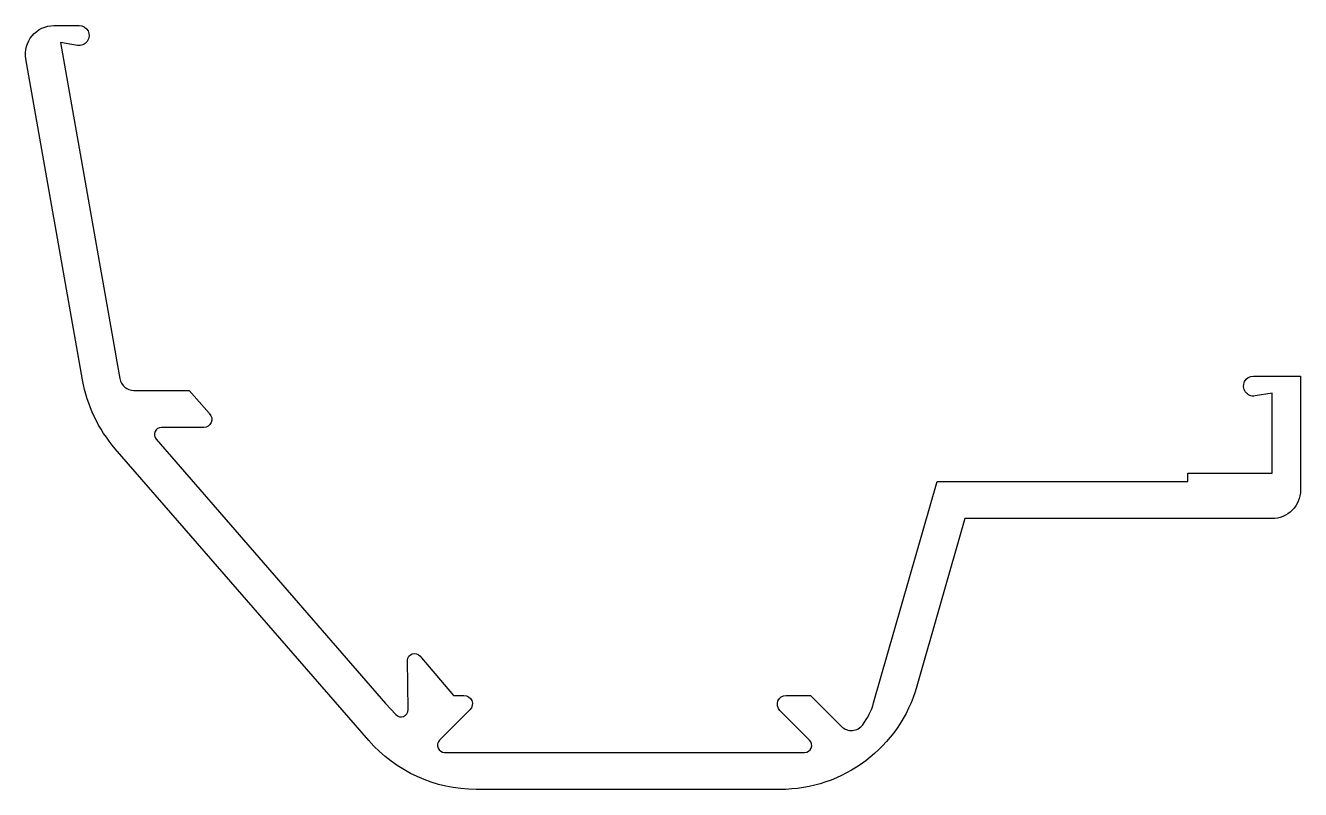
# Model space of a CAD drawing. Extents: x 503.8 to 548.6, y 656.4 to 683.2.
import ezdxf

# ---------------------------------------------------------------- set-up
doc = ezdxf.new("R2010")
doc.units = 0
doc.layers.get('0').update_dxf_attribs({"linetype": 'CONTINUOUS'})

msp = doc.modelspace()

# ---------------------------------------------------------------- linework, layer by layer
at = {"color": 7}
msp.add_lwpolyline([(510.054, 669.11), (509.54, 669.11), (508.568, 669.11, 0.643222), (508.38, 668.696), (516.435, 659.429), (516.789, 659.038, 0.691127), (517.224, 659.21), (517.2, 660.946, -0.669216), (517.638, 661.093), (518.82, 659.712), (519.182, 659.712, -0.668179), (519.394, 659.199), (518.331, 658.136, 0.668179), (518.508, 657.71), (531.144, 657.71, 0.668179), (531.32, 658.136), (530.276, 659.18, -0.668179), (530.496, 659.71), (531.347, 659.71), (531.826, 659.231), (532.432, 658.625, 0.458146), (533.187, 658.681, 0.089868), (533.566, 659.448), (535.792, 667.21), (536.209, 667.21), (544.592, 667.21), (544.592, 667.51), (547.55, 667.51), (547.55, 670.31), (546.956, 670.214, -1.083051), (546.9, 670.91), (548.55, 670.91), (548.55, 666.91, -0.414214), (547.55, 665.91), (537.189, 665.91), (536.771, 665.91), (535.086, 660.031, -0.334595), (530.279, 656.41), (519.616, 656.41, -0.217121), (515.842, 658.129), (506.946, 668.363, -0.136094), (505.796, 670.775), (503.81, 682.036, -0.466308), (504.795, 683.21), (505.677, 683.21, -1.083051), (505.621, 682.514), (505.029, 682.609), (506.931, 671.823), (507.004, 671.41), (507.107, 670.823, 0.36397), (507.6, 670.41), (509.54, 670.41), (510.238, 669.606), (510.254, 669.588, -0.669311)], format="xyb", close=True, dxfattribs=at)

doc.saveas('drawing.dxf')
